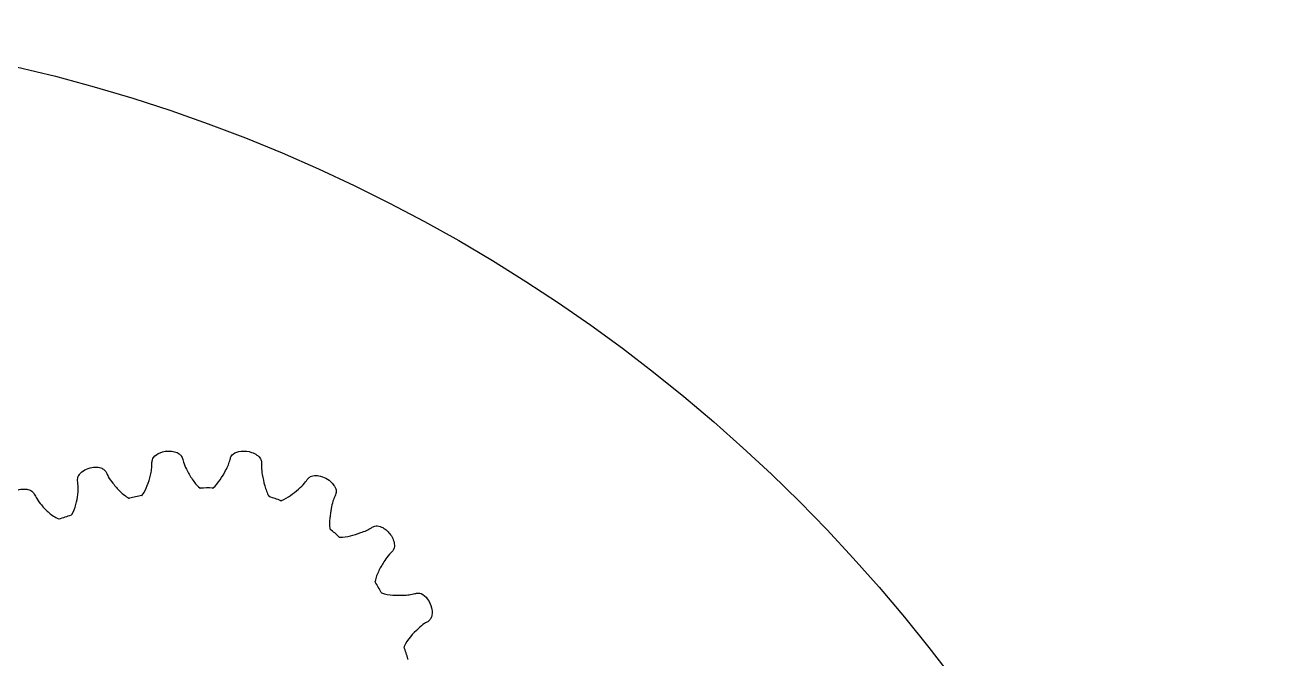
# Model space of a CAD drawing. Header units: inches. Extents: x -3 to 3, y -3 to 3.
# Drawn here: x 0.694 to 3, y 1.831 to 3 of the extents above; entities that cross this region are included whole.
import ezdxf

# ---------------------------------------------------------------- set-up
doc = ezdxf.new("R2010")
doc.units = ezdxf.units.IN
doc.header["$LTSCALE"] = 0.03937
doc.header["$MEASUREMENT"] = 0
doc.layers.add('thingiverse', color=18, linetype='Continuous', true_color=0x000000)

msp = doc.modelspace()

# ---------------------------------------------------------------- linework, layer by layer
at = {"layer": 'thingiverse'}
for points in [[(1.0157, 2.1465), (1.0161, 2.1461), (1.0167, 2.1461)], [(1.0393, 2.1462), (1.0399, 2.1462), (1.0403, 2.1466)], [(0.8852, 2.1276), (0.8857, 2.1274), (0.8862, 2.1275)], [(0.9088, 2.1326), (0.9093, 2.1327), (0.9097, 2.1332)], [(1.1434, 2.1309), (1.1437, 2.1304), (1.1443, 2.1302)], [(1.1653, 2.123), (1.1658, 2.1228), (1.1664, 2.1231)], [(0.7553, 2.0895), (0.7558, 2.0892), (0.7563, 2.0894)], [(0.779, 2.0966), (0.7795, 2.0968), (0.7798, 2.0973)], [(1.2555, 2.0716), (1.2556, 2.071), (1.2561, 2.0706)], [(1.2727, 2.056), (1.2732, 2.0556), (1.2737, 2.0556)], [(1.3389, 1.9742), (1.3388, 1.9736), (1.3391, 1.9731)], [(1.3503, 1.9535), (1.3506, 1.9529), (1.3511, 1.9528)], [(1.3926, 1.8543), (1.3924, 1.8538), (1.3925, 1.8532)], [(1.3994, 1.8311), (1.3996, 1.8306), (1.4, 1.8303)]]:
    msp.add_lwpolyline(points, dxfattribs=at)
at = {"layer": 'thingiverse', "color": 1, "true_color": 0xff0000}
msp.add_circle((0, 0), 3, dxfattribs=at)
at = {"layer": 'thingiverse'}
for centre, radius, start, end in [((1.0299, 1.6764), 0.47, 88.8521, 91.6098), ((1.0834, 1.3058), 0.8451, 101.9213, 103.4899), ((1.0463, 1.8081), 0.3366, 69.2964, 73.0709), ((1.043, 1.8104), 0.3363, 46.9068, 50.6853), ((0.936, 1.7296), 0.471, 28.379, 31.1313), ((0.589, 1.591), 0.8453, 16.5012, 18.0697)]:
    msp.add_arc(centre, radius, start, end, dxfattribs=at)
for points, knots in [([(0.9097, 2.1332), (0.9177, 2.1439), (0.9226, 2.1609), (0.9273, 2.1807), (0.9276, 2.1904), (0.9276, 2.1978), (0.9321, 2.2058), (0.9435, 2.2129), (0.9584, 2.2155), (0.9714, 2.2131), (0.9794, 2.2091), (0.9838, 2.2021), (0.9856, 2.1923), (0.9921, 2.1789), (1.0013, 2.1623), (1.0102, 2.1511), (1.0157, 2.1465)], [22.8903669, 22.8903669, 22.8903669, 22.8903669, 22.9303914, 22.9418021, 22.9522446, 22.959159, 22.9638918, 22.9789722, 22.998031, 23.0086413, 23.0182392, 23.0241008, 23.0330086, 23.0475493, 23.0686046, 23.0900761, 23.0900761, 23.0900761, 23.0900761]), ([(1.0403, 2.1466), (1.0504, 2.1553), (1.0591, 2.1706), (1.0686, 2.1886), (1.0714, 2.1979), (1.0733, 2.2051), (1.0799, 2.2117), (1.0932, 2.2154), (1.1088, 2.2138), (1.1211, 2.2078), (1.1278, 2.2016), (1.1301, 2.1935), (1.1289, 2.1837), (1.1312, 2.169), (1.135, 2.1504), (1.1398, 2.137), (1.1434, 2.1309)], [23.1150701, 23.1150701, 23.1150701, 23.1150701, 23.1549506, 23.166365, 23.1768653, 23.1837193, 23.1885103, 23.2040663, 23.2238473, 23.2348306, 23.2446395, 23.2505536, 23.2594069, 23.2739617, 23.295023, 23.316367, 23.316367, 23.316367, 23.316367]), ([(0.7798, 2.0973), (0.7834, 2.1031), (0.7879, 2.1154), (0.7911, 2.135), (0.7922, 2.1512), (0.7896, 2.1639), (0.7933, 2.1714), (0.8, 2.1778), (0.8099, 2.1833), (0.8223, 2.1854), (0.8325, 2.1842), (0.8396, 2.1807), (0.8438, 2.1745), (0.8475, 2.1654), (0.8565, 2.1535), (0.8684, 2.1394), (0.8792, 2.1308), (0.8852, 2.1276)], [22.6669142, 22.6669142, 22.6669142, 22.6669142, 22.6872991, 22.7057919, 22.7265573, 22.7360777, 22.7435287, 22.7504134, 22.7637845, 22.7773156, 22.7873491, 22.7945555, 22.8002564, 22.809452, 22.8240892, 22.8445814, 22.8649257, 22.8649257, 22.8649257, 22.8649257]), ([(1.1664, 2.1231), (1.1724, 2.1255), (1.1834, 2.1321), (1.197, 2.1437), (1.2085, 2.1538), (1.2143, 2.1627), (1.2193, 2.1677), (1.2263, 2.1698), (1.2362, 2.1694), (1.2485, 2.165), (1.2583, 2.1577), (1.2648, 2.1493), (1.2684, 2.1407), (1.2651, 2.1312), (1.2605, 2.1211), (1.2579, 2.1071), (1.2548, 2.0905), (1.2546, 2.078), (1.2555, 2.0716)], [23.3409874, 23.3409874, 23.3409874, 23.3409874, 23.3604021, 23.3791905, 23.3949491, 23.4057465, 23.4109277, 23.4161138, 23.4269222, 23.4406614, 23.4547734, 23.4629279, 23.4726453, 23.4813742, 23.4921374, 23.5060228, 23.5237226, 23.5431369, 23.5431369, 23.5431369, 23.5431369]), ([(0.6434, 2.06), (0.6483, 2.0651), (0.6551, 2.0768), (0.6603, 2.0964), (0.6625, 2.1125), (0.6608, 2.1251), (0.6642, 2.1322), (0.6704, 2.1382), (0.6796, 2.1432), (0.691, 2.1449), (0.7005, 2.1436), (0.7073, 2.1402), (0.7115, 2.1342), (0.7155, 2.1251), (0.7248, 2.1135), (0.7375, 2.1), (0.7489, 2.0921), (0.7553, 2.0895)], [22.4457871, 22.4457871, 22.4457871, 22.4457871, 22.4671866, 22.4857576, 22.5064255, 22.5158347, 22.5230116, 22.5293184, 22.5415019, 22.5538959, 22.5633234, 22.5702836, 22.5759447, 22.5851438, 22.5997504, 22.620282, 22.6408679, 22.6408679, 22.6408679, 22.6408679]), ([(1.2737, 2.0556), (1.287, 2.0554), (1.3037, 2.0609), (1.3229, 2.0677), (1.3312, 2.0726), (1.3375, 2.0765), (1.3434, 2.0769), (1.35, 2.0751), (1.3604, 2.0693), (1.3695, 2.0587), (1.3744, 2.0461), (1.375, 2.037), (1.3713, 2.0295), (1.3637, 2.0231), (1.3554, 2.0107), (1.3456, 1.9945), (1.3403, 1.9812), (1.3389, 1.9742)], [23.5677454, 23.5677454, 23.5677454, 23.5677454, 23.60754, 23.6189733, 23.6293556, 23.6362519, 23.6410639, 23.6466187, 23.6566852, 23.676484, 23.6874174, 23.6972058, 23.7030955, 23.7119425, 23.7264987, 23.7475999, 23.769041, 23.769041, 23.769041, 23.769041]), ([(1.3511, 1.9528), (1.3578, 1.9504), (1.3711, 1.9483), (1.3881, 1.9485), (1.4017, 1.9491), (1.411, 1.9513), (1.4183, 1.9533), (1.4272, 1.951), (1.437, 1.9419), (1.4434, 1.9282), (1.4446, 1.915), (1.4428, 1.9064), (1.4373, 1.9002), (1.4282, 1.8959), (1.4121, 1.8814), (1.3982, 1.8673), (1.3926, 1.8543)], [23.7940384, 23.7940384, 23.7940384, 23.7940384, 23.8152643, 23.8339135, 23.8453324, 23.8558724, 23.862731, 23.8674823, 23.8826598, 23.9017161, 23.9122653, 23.9217929, 23.9276462, 23.936566, 23.9511202, 23.9937436, 23.9937436, 23.9937436, 23.9937436])]:
    msp.add_open_spline(points, degree=3, knots=knots, dxfattribs=at)
msp.add_open_spline([(0.7563, 2.0894), (0.7639, 2.0918), (0.7714, 2.0942), (0.779, 2.0966)], degree=3, dxfattribs=at)

doc.saveas('drawing.dxf')
